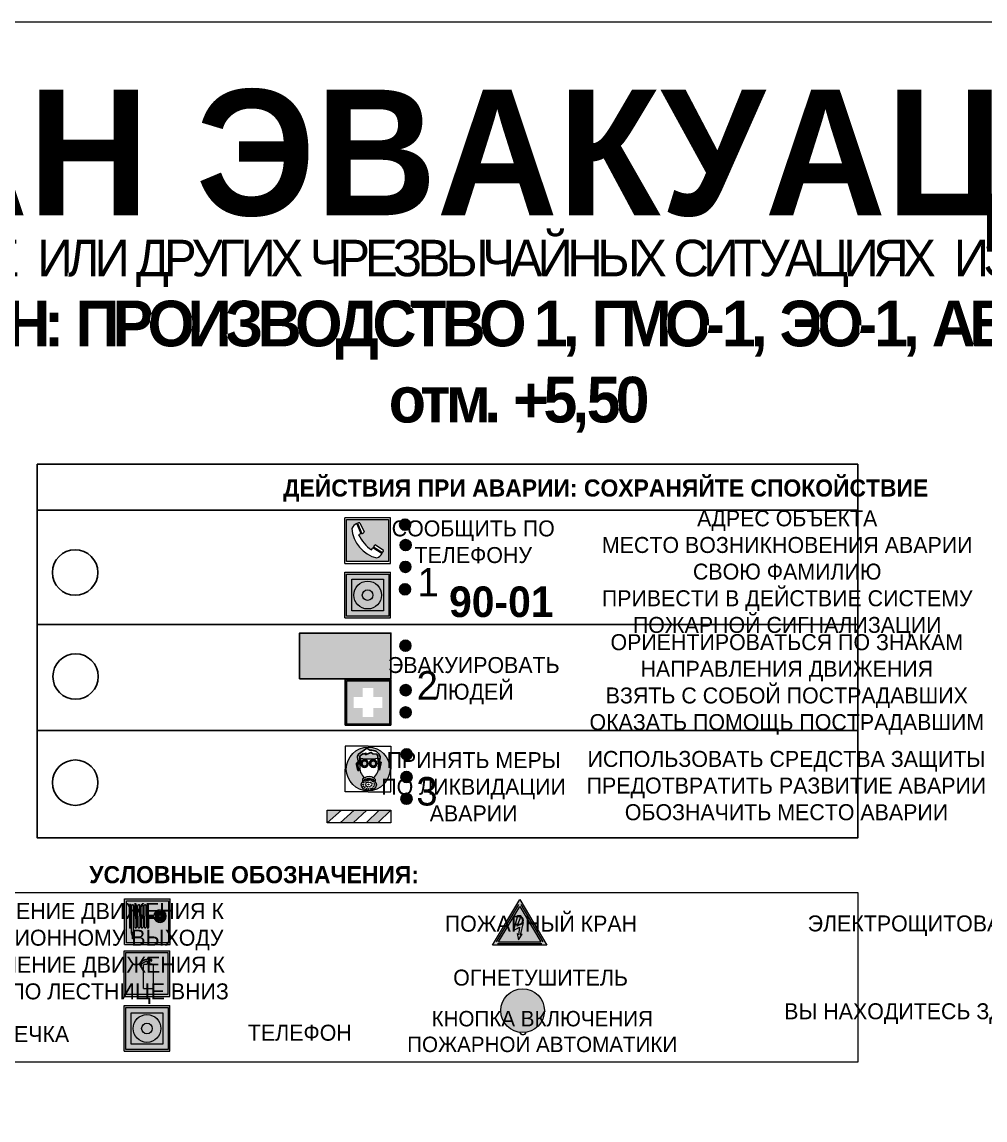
# Model space of a CAD drawing. Header units: millimetres. Extents: x 13810 to 67229, y 12374 to 21950.
# Drawn here: x 38978.1 to 39146.8, y 14356.7 to 14549.1 of the extents above; entities that cross this region are included whole.
import ezdxf

# ---------------------------------------------------------------- set-up
doc = ezdxf.new("R2010")
doc.units = ezdxf.units.MM
doc.styles.add('обычный', font='arial.ttf')

# ---------------------------------------------------------------- blocks, each defined once
blk = doc.blocks.new('A$C38D26F80')
h = blk.add_hatch(color=5)
h.dxf.hatch_style = 1
h.paths.add_polyline_path([(-8.77, -4.48, 1), (-0.19, -4.48, 1)])
h.paths.add_polyline_path([(-6.75, -3.58), (-6.75, -3.31), (-6.62, -3.22), (-6.5, -3.22), (-6.42, -3.3), (-6.39, -3.28), (-6.59, -2.23), (-6.59, -2.01), (-6.38, -1.58), (-4.76, -0.4), (-4.13, -0.79, -0.362848), (-2.1, -2.1, -0.201049), (-2.17, -2.48, 0.085434), (-2.26, -3.13), (-1.9, -3.16), (-2.25, -4.7), (-2.4, -4.59), (-2.43, -4.34), (-2.36, -4.34), (-2.14, -3.34), (-2.47, -3.42), (-2.58, -1.95), (-2.77, -1.58), (-3.58, -1.52), (-3.92, -1.26), (-5.05, -1.73), (-4.87, -1.39), (-5.41, -1.6), (-5.41, -1.46), (-6.13, -1.87), (-6.18, -3.5), (-6.56, -3.47), (-6.37, -4.59), (-6.16, -4.43), (-6.16, -4.66), (-6.36, -4.79), (-6.37, -4.8), (-6.51, -4.76)], flags=16)
h.paths.add_polyline_path([(-6.51, -4.76), (-6.36, -4.79), (-6.37, -4.8)], flags=0)
h.paths.add_polyline_path([(-5.92, -2.34, 0.089508), (-2.67, -2.35), (-2.48, -3.88, -0.268602), (-3.4, -6.18, 0.262449), (-5.2, -6.18, -0.268602), (-6.11, -3.88)], flags=16)
edge = h.paths.add_edge_path(flags=16)
edge.add_ellipse((-5.19, -3.41), major_axis=(0, 0.842), ratio=0.848992, start_angle=0, end_angle=360)
edge = h.paths.add_edge_path(flags=0)
edge.add_ellipse((-5.19, -3.39), major_axis=(0, 0.665), ratio=0.853798, start_angle=0, end_angle=360)
edge = h.paths.add_edge_path(flags=0)
edge.add_ellipse((-5.19, -3.4), major_axis=(0, 0.528), ratio=0.864094, start_angle=0, end_angle=360)
edge = h.paths.add_edge_path(flags=16)
edge.add_ellipse((-3.47, -3.4), major_axis=(0, 0.842), ratio=0.848992, start_angle=0, end_angle=360)
h.paths.add_polyline_path([(-3.13, -6.45), (-3.13, -6.84, 0.383174), (-5.57, -6.85), (-5.57, -6.49, -0.369952)], flags=16)
edge = h.paths.add_edge_path(flags=0)
edge.add_ellipse((-3.47, -3.39), major_axis=(0, 0.665), ratio=0.853798, start_angle=0, end_angle=360)
edge = h.paths.add_edge_path(flags=0)
edge.add_ellipse((-3.47, -3.4), major_axis=(0, 0.528), ratio=0.864094, start_angle=0, end_angle=360)
edge = h.paths.add_edge_path(flags=16)
edge.add_ellipse((-4.34, -7.57), major_axis=(-1.48, 0), ratio=0.744955, start_angle=0, end_angle=360)
h.paths.add_polyline_path([(-5.01, -6.85, -1), (-5.15, -6.85, -1)], flags=0)
h.paths.add_polyline_path([(-5.33, -7.14, -1), (-5.47, -7.14, -1)], flags=0)
h.paths.add_polyline_path([(-4.61, -6.71, -1), (-4.74, -6.71, -1)], flags=16)
h.paths.add_polyline_path([(-5.43, -7.51, -1), (-5.57, -7.51, -1)], flags=0)
h.paths.add_polyline_path([(-4.26, -6.67, -1), (-4.4, -6.67, -1)], flags=16)
h.paths.add_polyline_path([(-4.74, -7.14, -1), (-4.88, -7.14, -1)], flags=0)
h.paths.add_polyline_path([(-4.93, -7.43, -1), (-5.07, -7.43, -1)], flags=0)
h.paths.add_polyline_path([(-4.41, -7.07, -1), (-4.54, -7.07, -1)], flags=0)
h.paths.add_polyline_path([(-5.33, -7.87, -1), (-5.46, -7.87, -1)], flags=0)
h.paths.add_polyline_path([(-3.8, -6.71, -1), (-3.94, -6.71, -1)], flags=16)
h.paths.add_polyline_path([(-4.85, -7.78, -1), (-4.98, -7.78, -1)], flags=0)
h.paths.add_polyline_path([(-3.96, -7.14, -1), (-4.1, -7.14, -1)], flags=0)
h.paths.add_polyline_path([(-4.33, -7.53, -1), (-4.47, -7.53, -1)], flags=0)
h.paths.add_polyline_path([(-5.09, -8.12, -1), (-5.23, -8.12, -1)], flags=0)
h.paths.add_polyline_path([(-3.5, -6.94, -1), (-3.64, -6.94, -1)], flags=0)
h.paths.add_polyline_path([(-4.54, -7.97, -1), (-4.68, -7.97, -1)], flags=0)
h.paths.add_polyline_path([(-3.66, -7.39, -1), (-3.8, -7.39, -1)], flags=0)
h.paths.add_polyline_path([(-4.73, -8.35, -1), (-4.86, -8.35, -1)], flags=0)
h.paths.add_polyline_path([(-4.09, -7.96, -1), (-4.23, -7.96, -1)], flags=0)
h.paths.add_polyline_path([(-3.77, -7.74, -1), (-3.91, -7.74, -1)], flags=0)
h.paths.add_polyline_path([(-3.22, -7.27, -1), (-3.35, -7.27, -1)], flags=0)
h.paths.add_polyline_path([(-4.34, -8.4, -1), (-4.47, -8.4, -1)], flags=0)
h.paths.add_polyline_path([(-3.16, -7.61, -1), (-3.3, -7.61, -1)], flags=0)
h.paths.add_polyline_path([(-3.9, -8.35, -1), (-4.04, -8.35, -1)], flags=0)
h.paths.add_polyline_path([(-3.32, -7.91, -1), (-3.46, -7.91, -1)], flags=0)
h.paths.add_polyline_path([(-3.55, -8.23, -1), (-3.69, -8.23, -1)], flags=0)
at = {"color": 5, "lineweight": 5}
for p, q in [((-4.48, 0), (-8.96, 0)), ((-8.96, 0), (-8.96, -4.48)), ((-4.48, 0), (0, 0)), ((0, 0), (0, -4.48)), ((-6.59, -2.01), (-6.38, -1.58)), ((-6.59, -2.23), (-6.59, -2.01)), ((-6.38, -1.58), (-4.76, -0.4)), ((-6.13, -1.87), (-6.18, -3.5)), ((-5.41, -1.46), (-6.13, -1.87)), ((-4.87, -1.39), (-5.41, -1.6)), ((-5.41, -1.6), (-5.41, -1.46)), ((-3.92, -1.26), (-5.05, -1.73)), ((-5.05, -1.73), (-4.87, -1.39)), ((-4.76, -0.4), (-4.13, -0.79)), ((-3.58, -1.52), (-3.92, -1.26)), ((-2.77, -1.58), (-3.58, -1.52)), ((-2.58, -1.95), (-2.77, -1.58)), ((-2.47, -3.42), (-2.58, -1.95)), ((-6.75, -3.31), (-6.62, -3.22)), ((-6.75, -3.58), (-6.75, -3.31)), ((-6.51, -4.76), (-6.75, -3.58)), ((-6.62, -3.22), (-6.5, -3.22)), ((-6.39, -3.28), (-6.59, -2.23)), ((-6.18, -3.5), (-6.56, -3.47)), ((-6.56, -3.47), (-6.37, -4.59)), ((-6.5, -3.22), (-6.42, -3.3)), ((-6.42, -3.3), (-6.39, -3.28)), ((-5.92, -2.34), (-6.11, -3.88)), ((-2.67, -2.34), (-2.48, -3.88)), ((-2.14, -3.34), (-2.47, -3.42)), ((-2.36, -4.34), (-2.14, -3.34)), ((-1.9, -3.16), (-2.26, -3.13)), ((-2.25, -4.7), (-1.9, -3.16)), ((-8.96, -8.96), (-8.96, -4.48)), ((-6.37, -4.8), (-6.51, -4.76)), ((-6.37, -4.59), (-6.16, -4.43)), ((-6.16, -4.66), (-6.37, -4.8)), ((-6.16, -4.43), (-6.16, -4.66)), ((-3.13, -6.45), (-3.13, -6.84)), ((-2.43, -4.34), (-2.4, -4.59)), ((-2.43, -4.34), (-2.36, -4.34)), ((-2.4, -4.59), (-2.25, -4.7)), ((0, -8.96), (0, -4.48)), ((-5.57, -6.49), (-5.57, -6.85)), ((-4.48, -8.96), (-8.96, -8.96)), ((-4.48, -8.96), (0, -8.96))]:
    blk.add_line(p, q, dxfattribs=at)
at = {"color": 5}
for p, q in [((-6.59, -2.01), (-6.38, -1.58)), ((-6.59, -2.23), (-6.59, -2.01)), ((-6.38, -1.58), (-4.76, -0.4)), ((-6.13, -1.87), (-6.18, -3.5)), ((-5.41, -1.46), (-6.13, -1.87)), ((-4.87, -1.39), (-5.41, -1.6)), ((-5.41, -1.6), (-5.41, -1.46)), ((-3.92, -1.26), (-5.05, -1.73)), ((-5.05, -1.73), (-4.87, -1.39)), ((-4.76, -0.4), (-4.13, -0.79)), ((-3.58, -1.52), (-3.92, -1.26)), ((-2.77, -1.58), (-3.58, -1.52)), ((-2.58, -1.95), (-2.77, -1.58)), ((-2.47, -3.42), (-2.58, -1.95)), ((-6.75, -3.31), (-6.62, -3.22)), ((-6.75, -3.58), (-6.75, -3.31)), ((-6.51, -4.76), (-6.75, -3.58)), ((-6.62, -3.22), (-6.5, -3.22)), ((-6.39, -3.28), (-6.59, -2.23)), ((-6.18, -3.5), (-6.56, -3.47)), ((-6.56, -3.47), (-6.37, -4.59)), ((-6.5, -3.22), (-6.42, -3.3)), ((-6.42, -3.3), (-6.39, -3.28)), ((-2.14, -3.34), (-2.47, -3.42)), ((-2.36, -4.34), (-2.14, -3.34)), ((-2.26, -3.13), (-1.9, -3.16)), ((-1.9, -3.16), (-2.25, -4.7)), ((-6.37, -4.8), (-6.51, -4.76)), ((-6.36, -4.79), (-6.51, -4.76)), ((-6.37, -4.59), (-6.16, -4.43)), ((-6.16, -4.66), (-6.37, -4.8)), ((-6.16, -4.66), (-6.36, -4.79)), ((-6.16, -4.43), (-6.16, -4.66)), ((-2.4, -4.59), (-2.43, -4.34)), ((-2.43, -4.34), (-2.36, -4.34)), ((-2.25, -4.7), (-2.4, -4.59))]:
    blk.add_line(p, q, dxfattribs=at)
at = {"color": 5, "lineweight": 5}
for centre, radius in [((-4.48, -4.48), 4.29), ((-5.5, -7.51), 0.0678), ((-5.4, -7.14), 0.0678), ((-5.4, -7.87), 0.0678), ((-5.16, -8.12), 0.0678), ((-5.08, -6.85), 0.0678), ((-5, -7.43), 0.0678), ((-4.91, -7.78), 0.0678), ((-4.81, -7.14), 0.0678), ((-4.79, -8.35), 0.0678), ((-4.67, -6.71), 0.0678), ((-4.61, -7.97), 0.0678), ((-4.47, -7.07), 0.0678), ((-4.4, -7.53), 0.0678), ((-4.4, -8.4), 0.0678), ((-4.33, -6.67), 0.0678), ((-4.16, -7.96), 0.0678), ((-4.03, -7.14), 0.0678), ((-3.97, -8.35), 0.0678), ((-3.87, -6.71), 0.0678), ((-3.84, -7.74), 0.0678), ((-3.73, -7.39), 0.0678), ((-3.62, -8.23), 0.0678), ((-3.57, -6.94), 0.0678), ((-3.39, -7.91), 0.0678), ((-3.28, -7.27), 0.0678), ((-3.23, -7.61), 0.0678)]:
    blk.add_circle(centre, radius, dxfattribs=at)
at = {"color": 5}
for centre, radius, start, end in [((-3.89, -2.66), 1.88, 17.387, 97.1599), ((-2.6, -2.2), 0.511, 326.3906, 11.8614), ((-0.35, -3.07), 1.91, 162.2553, 181.7878)]:
    blk.add_arc(centre, radius, start, end, dxfattribs=at)
at = {"color": 5, "lineweight": 5}
for centre, radius, start, end in [((-2.6, -2.2), 0.513, 326.4781, 11.7739), ((-3.66, -4.24), 2.47, 171.573, 231.7124), ((-4.28, 6.66), 9.15, 259.6987, 280.1569), ((-4.93, -4.24), 2.47, 308.2876, 8.427), ((-0.47, -3.05), 1.79, 161.5846, 182.4584), ((-4.33, -7.88), 1.87, 50.358, 131.5662), ((-4.34, -8.2), 1.82, 48.4943, 132.3565), ((-4.3, -7.78), 1.83, 60.5889, 119.4111)]:
    blk.add_arc(centre, radius, start, end, dxfattribs=at)
for centre, major_axis, ratio in [((-5.19, -3.41), (0, 0.842), 0.848992), ((-5.19, -3.39), (0, 0.665), 0.853798), ((-5.19, -3.4), (0, 0.528), 0.864094), ((-3.47, -3.4), (0, 0.842), 0.848992), ((-3.47, -3.39), (0, 0.665), 0.853798), ((-3.47, -3.4), (0, 0.528), 0.864094), ((-4.34, -7.57), (-1.48, 0), 0.744955)]:
    blk.add_ellipse(centre, major_axis=major_axis, ratio=ratio, dxfattribs=at)
blk = doc.blocks.new('A$C47DD6509')
at = {"lineweight": 5}
for points in [[(-8.69, 0), (-11.19, 0), (-11.19, -2.22)], [(-4.22, 0), (-6.45, 0), (-8.91, -2.22), (-6.61, -2.22)], [(0, 0), (-2.09, 0), (-4.36, -2.22), (-2.29, -2.22)]]:
    blk.add_hatch(color=242, dxfattribs=at).paths.add_polyline_path(points)
at = {"color": 242, "lineweight": 5}
for p, q in [((-11.19, -2.22), (-8.69, 0)), ((-11.19, -2.22), (-11.19, 0)), ((-11.19, 0), (-8.69, 0)), ((-11.19, 0), (0, 0)), ((-8.91, -2.22), (-6.45, 0)), ((-6.61, -2.22), (-4.22, 0)), ((-4.36, -2.22), (-2.09, 0)), ((-2.29, -2.22), (0, 0)), ((0, 0), (0, -2.22)), ((0, -2.22), (-11.19, -2.22))]:
    blk.add_line(p, q, dxfattribs=at)
blk = doc.blocks.new('A$C32E8229D')
at = {"true_color": 0xffffff}
blk.add_hatch(color=7, dxfattribs=at).paths.add_polyline_path([(0, 0), (0, -8), (16, -8), (16, 0)])
h = blk.add_hatch(color=126)
h.paths.add_polyline_path([(0.2, -0.2), (15.8, -0.2), (15.8, -7.8), (0.2, -7.8)])
h.paths.add_polyline_path([(13.49, -2.05), (12.08, -2.05), (11.37, -2.63, 0.162397), (11.29, -2.84), (11.29, -3.63), (10.35, -3.63), (10.35, -4.05), (11.68, -4.05), (11.68, -3.48), (12.26, -4.28), (11.29, -5.1), (11.29, -6.78), (11.85, -6.78), (11.85, -5.44), (12.8, -4.64), (12.8, -5.94), (14.46, -5.94), (14.46, -5.39), (13.45, -5.39), (13.45, -3.97), (12.46, -2.59), (13.15, -2.59), (13.69, -3.34), (14.18, -3)], flags=16)
h.paths.add_polyline_path([(10.74, -1.82, 1), (11.8, -1.82, 1)], flags=16)
h.paths.add_polyline_path([(9.39, -3.59), (5.99, -3.59), (6.56, -3.03), (5.91, -3.03), (5.1, -3.83), (5.91, -4.64), (6.56, -4.64), (5.99, -4.09), (9.39, -4.09)], flags=16)
h.paths.add_polyline_path([(4.29, -1.08), (1.72, -1.08), (1.72, -6.6), (4.29, -6.6)], flags=16)
at = {"color": 126}
blk.add_lwpolyline([(16, -8), (0, -8), (0, 0), (16, 0)], close=True, dxfattribs=at)
blk = doc.blocks.new('A$C18900ED3')
h = blk.add_hatch(color=126)
h.paths.add_polyline_path([(-0.18, -0.18), (-7.02, -0.18), (-7.02, -7.02), (-0.18, -7.02)])
h.paths.add_polyline_path([(-5.89, -4.46), (-5.89, -2.77), (-4.46, -2.77), (-4.46, -1.31), (-2.77, -1.31), (-2.77, -2.77), (-1.33, -2.77), (-1.33, -4.46), (-2.77, -4.46), (-2.77, -5.89), (-4.46, -5.89), (-4.46, -4.46)], flags=16)
at = {"color": 126}
for p, q in [((-7.2, 0), (-7.2, -7.2)), ((0, 0), (-7.2, 0)), ((0, -7.2), (0, 0)), ((-7.02, -7.02), (-7.02, -0.18)), ((-7.02, -0.18), (-0.18, -0.18)), ((-0.18, -0.18), (-0.18, -7.02)), ((-7.2, -7.2), (0, -7.2)), ((-0.18, -7.02), (-7.02, -7.02))]:
    blk.add_line(p, q, dxfattribs=at)
blk = doc.blocks.new('A$C456E1F9C')
at = {"lineweight": 5}
h = blk.add_hatch(color=242, dxfattribs=at)
h.paths.add_polyline_path([(0.51, -1.47), (0.51, -13.26), (12.29, -13.26), (12.29, -1.47)])
h.paths.add_polyline_path([(5.42, -4.95, -0.254479), (4.78, -5.4), (3.52, -2.53, -0.209735), (4.23, -2.4)], flags=16)
h.paths.add_polyline_path([(8.53, -8.6), (10.87, -10.17), (10.54, -10.76), (8.03, -9.13, -0.192251)], flags=16)
h.paths.add_polyline_path([(4.61, -5.49, 0.005518), (3.87, -5.72, 0.128647), (7.49, -10.01, 0.00809), (7.83, -9.33), (10.47, -10.97, -0.16736), (8.99, -12.25, -0.327862), (1.95, -3.95, -0.166952), (3.36, -2.62)], flags=16)
at = {"color": 242, "lineweight": 5}
for p, q in [((0, -13.77), (0, -0.97)), ((12.8, -0.97), (0, -0.97)), ((4.61, -5.49), (3.36, -2.62)), ((3.52, -2.53), (4.78, -5.4)), ((4.23, -2.4), (5.42, -4.95)), ((12.8, -13.77), (12.8, -0.97)), ((8.03, -9.13), (10.54, -10.76)), ((10.81, -10.12), (8.53, -8.6)), ((7.83, -9.33), (10.47, -10.97)), ((10.54, -10.76), (10.8, -10.3)), ((10.8, -10.3), (10.81, -10.12)), ((0, -13.77), (12.8, -13.77))]:
    blk.add_line(p, q, dxfattribs=at)
blk.add_lwpolyline([(0.51, -1.47), (12.29, -1.47), (12.29, -13.26), (0.51, -13.26)], close=True, dxfattribs=at)
for centre, radius, start, end in [((4.59, -5.34), 2.99, 114.2845, 152.1974), ((4.02, -3.27), 0.891, 76.3284, 123.7092), ((11.12, -3.31), 9.19, 183.9915, 256.6009), ((14.98, -39.1), 35.17, 107.1487, 108.4135), ((13.86, -0.94), 11.08, 205.5536, 234.8762), ((4.68, -4.59), 0.824, 276.9621, 334.0723), ((8.94, -9.5), 0.989, 114.4092, 157.9388), ((-13.31, 0.8), 23.44, 332.5487, 334.4027), ((7.87, -9.46), 3, 291.9291, 329.9329)]:
    blk.add_arc(centre, radius, start, end, dxfattribs=at)
blk = doc.blocks.new('A$C54414219')
at = {"true_color": 0xffffff}
h = blk.add_hatch(color=7, dxfattribs=at)
h.paths.add_polyline_path([(2.39, -9.45), (2.39, -18.3), (11.23, -18.3), (11.23, -9.45)], flags=0)
h.paths.add_polyline_path([(10.71, -13.87, -1), (2.92, -13.87, -1)], flags=0)
h.paths.add_polyline_path([(8.3, -13.87, -1), (5.33, -13.87, -1)], flags=0)
h.paths.add_polyline_path([(0.41, -7.47), (0.41, -20.27), (13.21, -20.27), (13.21, -7.47)])
h.paths.add_polyline_path([(0.92, -19.77), (12.71, -19.77), (12.71, -7.98), (0.92, -7.98)], flags=16)
h.paths.add_polyline_path([(11.23, -9.45), (11.23, -18.3), (2.39, -18.3), (2.39, -9.45)], flags=0)
at = {"lineweight": 5}
h = blk.add_hatch(color=242, dxfattribs=at)
h.paths.add_polyline_path([(12.71, -7.98), (0.92, -7.98), (0.92, -19.77), (12.71, -19.77)])
h.paths.add_polyline_path([(11.23, -18.3), (2.39, -18.3), (2.39, -9.45), (11.23, -9.45)], flags=16)
h.paths.add_polyline_path([(10.71, -13.87, -1), (2.92, -13.87, -1)], flags=0)
h.paths.add_polyline_path([(8.3, -13.87, -1), (5.33, -13.87, -1)], flags=0)
at = {"true_color": 0xffffff}
h = blk.add_hatch(color=7, dxfattribs=at)
h.paths.add_polyline_path([(2.39, -9.45), (2.39, -18.3), (11.23, -18.3), (11.23, -9.45)])
h.paths.add_polyline_path([(10.71, -13.87, -1), (2.92, -13.87, -1)], flags=16)
h.paths.add_polyline_path([(8.3, -13.87, -1), (5.33, -13.87, -1)], flags=0)
at = {"lineweight": 5}
h = blk.add_hatch(color=242, dxfattribs=at)
h.paths.add_polyline_path([(2.92, -13.87, 1), (10.71, -13.87, 1)])
h.paths.add_polyline_path([(8.3, -13.87, -1), (5.33, -13.87, -1)], flags=16)
at = {"color": 242, "lineweight": 5}
for p, q in [((0.41, -20.27), (0.41, -7.47)), ((0.41, -7.47), (13.21, -7.47)), ((0.41, -7.47), (13.21, -7.47)), ((13.21, -20.27), (13.21, -7.47)), ((0.41, -20.27), (13.21, -20.27))]:
    blk.add_line(p, q, dxfattribs=at)
for points in [[(0.92, -7.98), (12.71, -7.98), (12.71, -19.77), (0.92, -19.77)], [(2.39, -9.45), (11.23, -9.45), (11.23, -18.3), (2.39, -18.3)]]:
    blk.add_lwpolyline(points, close=True, dxfattribs=at)
for radius in [3.89, 1.49]:
    blk.add_circle((6.81, -13.87), radius, dxfattribs=at)
blk = doc.blocks.new('A$C37112FD5')
at = {"true_color": 0xf5f5ff}
h = blk.add_hatch(color=7, dxfattribs=at)
h.dxf.hatch_style = 1
h.paths.add_polyline_path([(12.8, -7.4), (0, -7.4), (0, -20.2), (12.8, -20.2)])
h.paths.add_polyline_path([(12.29, -7.91), (12.29, -19.69), (0.51, -19.69), (0.51, -7.91)], flags=16)
h.paths.add_polyline_path([(4.98, -9.04, -0.42597), (5.17, -9.22), (5.17, -12.25), (5.17, -15.29, -0.432244), (4.98, -15.47), (4.83, -15.47, -0.42597), (4.64, -15.29), (4.64, -12.25), (4.64, -9.22, -0.432244), (4.83, -9.04)], flags=0)
h.paths.add_polyline_path([(4.28, -9.22), (4.28, -12.25), (4.28, -15.29, -0.432244), (4.09, -15.47), (3.94, -15.47, -0.42597), (3.75, -15.29), (3.75, -12.25), (3.75, -9.22, -0.432244), (3.94, -9.04), (4.09, -9.04, -0.42597)], flags=0)
h.paths.add_polyline_path([(5.72, -9.04), (5.87, -9.04, -0.42597), (6.06, -9.22), (6.06, -12.25), (6.06, -15.29, -0.432244), (5.87, -15.47), (5.72, -15.47, -0.42597), (5.53, -15.29), (5.53, -12.25), (5.53, -9.22, -0.432244)], flags=0)
h.paths.add_polyline_path([(6.42, -8.9), (6.5, -8.9, -0.42597), (6.69, -9.08), (6.69, -12.03), (8.21, -12.03, -15.824349), (8.21, -12.47), (6.69, -12.47), (6.69, -15.42, -0.432244), (6.5, -15.6), (6.42, -15.6)], flags=0)
h.paths.add_polyline_path([(3.39, -9.22), (3.39, -12.25), (3.39, -15.29, -0.432244), (3.2, -15.47), (3.05, -15.47, -0.42597), (2.85, -15.29), (2.85, -12.25), (2.85, -9.22, -0.432244), (3.05, -9.04), (3.2, -9.04, -0.42597)], flags=0)
h.paths.add_polyline_path([(2.5, -9.22), (2.5, -16.71), (1.96, -16.71), (1.96, -9.22, -0.432244), (2.15, -9.04), (2.31, -9.04, -0.42597)], flags=0)
h.paths.add_polyline_path([(1.61, -8.9), (1.61, -15.6), (1.57, -15.6, -0.42597), (1.37, -15.42), (1.37, -12.03), (1.37, -9.09, -0.432244), (1.57, -8.9)], flags=0)
h.paths.add_polyline_path([(9.76, -10.81), (9.76, -12.03), (8.49, -12.03, -0.336371)], flags=0)
h.paths.add_polyline_path([(8.49, -12.47), (9.76, -12.47), (9.76, -13.7, -0.336371)], flags=0)
h.paths.add_polyline_path([(10.11, -10.81, -0.336371), (11.38, -12.03), (10.11, -12.03)], flags=0)
h.paths.add_polyline_path([(10.11, -12.47), (11.38, -12.47, -0.336371), (10.11, -13.7)], flags=0)
h.paths.add_polyline_path([(2.5, -16.84), (2.5, -17.05), (1.97, -17.05), (1.97, -16.84)], flags=0)
h.paths.add_polyline_path([(2.5, -17.24, -0.033778), (2.24, -18.6, -0.033778), (1.97, -17.24)], flags=0)
h = blk.add_hatch(color=242)
h.dxf.hatch_style = 1
h.paths.add_polyline_path([(12.29, -7.91), (0.51, -7.91), (0.51, -19.69), (12.29, -19.69)])
h.paths.add_polyline_path([(6.42, -15.6), (6.42, -8.9), (6.5, -8.9, -0.42597), (6.69, -9.08), (6.69, -12.03), (8.21, -12.03, -15.824349), (8.21, -12.47), (6.69, -12.47), (6.69, -15.42, -0.432244), (6.5, -15.6)], flags=16)
h.paths.add_polyline_path([(5.87, -15.47), (5.72, -15.47, -0.42597), (5.53, -15.29), (5.53, -12.25), (5.53, -9.22, -0.432244), (5.72, -9.04), (5.87, -9.04, -0.42597), (6.06, -9.22), (6.06, -12.25), (6.06, -15.29, -0.432244)], flags=16)
h.paths.add_polyline_path([(4.98, -15.47), (4.83, -15.47, -0.42597), (4.64, -15.29), (4.64, -12.25), (4.64, -9.22, -0.432244), (4.83, -9.04), (4.98, -9.04, -0.42597), (5.17, -9.22), (5.17, -12.25), (5.17, -15.29, -0.432244)], flags=16)
h.paths.add_polyline_path([(4.09, -15.47), (3.94, -15.47, -0.42597), (3.75, -15.29), (3.75, -12.25), (3.75, -9.22, -0.432244), (3.94, -9.04), (4.09, -9.04, -0.42597), (4.28, -9.22), (4.28, -12.25), (4.28, -15.29, -0.432244)], flags=16)
h.paths.add_polyline_path([(3.2, -15.47), (3.05, -15.47, -0.42597), (2.85, -15.29), (2.85, -12.25), (2.85, -9.22, -0.432244), (3.05, -9.04), (3.2, -9.04, -0.42597), (3.39, -9.22), (3.39, -12.25), (3.39, -15.29, -0.432244)], flags=16)
h.paths.add_polyline_path([(2.5, -17.05), (1.97, -17.05), (1.97, -16.84), (2.5, -16.84)], flags=16)
h.paths.add_polyline_path([(2.5, -17.24, -0.033778), (2.24, -18.6, -0.033778), (1.97, -17.24)], flags=16)
h.paths.add_polyline_path([(2.5, -16.71), (1.96, -16.71), (1.96, -9.22, -0.432244), (2.15, -9.04), (2.31, -9.04, -0.42597), (2.5, -9.22)], flags=16)
h.paths.add_polyline_path([(1.61, -15.6), (1.57, -15.6, -0.42597), (1.37, -15.42), (1.37, -12.03), (1.37, -9.09, -0.432244), (1.57, -8.9), (1.61, -8.9)], flags=16)
h.paths.add_polyline_path([(8.49, -12.47), (9.76, -12.47), (9.76, -13.7, -0.336371)], flags=0)
h.paths.add_polyline_path([(10.11, -13.7), (10.11, -12.47), (11.38, -12.47, -0.336371)], flags=0)
h.paths.add_polyline_path([(8.49, -12.03, -0.336371), (9.76, -10.81), (9.76, -12.03)], flags=0)
h.paths.add_polyline_path([(10.11, -12.03), (10.11, -10.81, -0.336371), (11.38, -12.03)], flags=0)
h = blk.add_hatch(color=7, dxfattribs=at)
h.dxf.hatch_style = 1
h.paths.add_polyline_path([(1.61, -8.9), (1.57, -8.9, 0.432244), (1.37, -9.09), (1.37, -12.03), (1.37, -15.42, 0.42597), (1.57, -15.6), (1.61, -15.6)])
h.paths.add_polyline_path([(2.5, -9.22, 0.42597), (2.31, -9.04), (2.15, -9.04, 0.432244), (1.96, -9.22), (1.96, -16.71), (2.5, -16.71)])
h.paths.add_polyline_path([(2.5, -16.84), (1.97, -16.84), (1.97, -17.05), (2.5, -17.05)])
h.paths.add_polyline_path([(2.5, -17.24), (1.97, -17.24, 0.033778), (2.24, -18.6, 0.033778)])
h.paths.add_polyline_path([(3.39, -12.25), (3.39, -9.22, 0.42597), (3.2, -9.04), (3.05, -9.04, 0.432244), (2.85, -9.22), (2.85, -12.25), (2.85, -15.29, 0.42597), (3.05, -15.47), (3.2, -15.47, 0.432244), (3.39, -15.29)])
h.paths.add_polyline_path([(4.28, -12.25), (4.28, -9.22, 0.42597), (4.09, -9.04), (3.94, -9.04, 0.432244), (3.75, -9.22), (3.75, -12.25), (3.75, -15.29, 0.42597), (3.94, -15.47), (4.09, -15.47, 0.432244), (4.28, -15.29)])
h.paths.add_polyline_path([(5.17, -12.25), (5.17, -9.22, 0.42597), (4.98, -9.04), (4.83, -9.04, 0.432244), (4.64, -9.22), (4.64, -12.25), (4.64, -15.29, 0.42597), (4.83, -15.47), (4.98, -15.47, 0.432244), (5.17, -15.29)])
h.paths.add_polyline_path([(6.06, -12.25), (6.06, -9.22, 0.42597), (5.87, -9.04), (5.72, -9.04, 0.432244), (5.53, -9.22), (5.53, -12.25), (5.53, -15.29, 0.42597), (5.72, -15.47), (5.87, -15.47, 0.432244), (6.06, -15.29)])
h.paths.add_polyline_path([(6.69, -12.47), (8.21, -12.47, 15.824349), (8.21, -12.03), (6.69, -12.03), (6.69, -9.08, 0.42597), (6.5, -8.9), (6.42, -8.9), (6.42, -15.6), (6.5, -15.6, 0.432244), (6.69, -15.42)])
h.paths.add_polyline_path([(8.49, -12.47), (9.76, -12.47), (9.76, -13.7, -0.336371)], flags=16)
h.paths.add_polyline_path([(8.49, -12.03, -0.336371), (9.76, -10.81), (9.76, -12.03)], flags=16)
h.paths.add_polyline_path([(10.11, -12.47), (11.38, -12.47, -0.336371), (10.11, -13.7)], flags=16)
h.paths.add_polyline_path([(10.11, -12.03), (10.11, -10.81, -0.336371), (11.38, -12.03)], flags=16)
h = blk.add_hatch(color=242)
h.dxf.hatch_style = 1
h.paths.add_polyline_path([(9.76, -10.81, 0.336371), (8.49, -12.03), (9.76, -12.03)])
h.paths.add_polyline_path([(10.11, -10.81), (10.11, -12.03), (11.38, -12.03, 0.336371)])
h.paths.add_polyline_path([(11.38, -12.47), (10.11, -12.47), (10.11, -13.7, 0.336371)])
h.paths.add_polyline_path([(9.76, -12.47), (8.49, -12.47, 0.336371), (9.76, -13.7)])
at = {"color": 242, "lineweight": 5}
for p, q in [((0, -20.2), (0, -7.4)), ((0, -7.4), (12.8, -7.4)), ((1.37, -12.03), (1.37, -9.08)), ((1.57, -8.9), (1.61, -8.9)), ((1.61, -8.9), (1.61, -15.6)), ((1.96, -16.71), (1.96, -9.22)), ((2.15, -9.04), (2.31, -9.04)), ((2.5, -16.71), (2.5, -9.22)), ((2.85, -12.25), (2.85, -9.22)), ((3.05, -9.04), (3.2, -9.04)), ((3.39, -12.25), (3.39, -9.22)), ((3.75, -12.25), (3.75, -9.22)), ((3.94, -9.04), (4.09, -9.04)), ((4.28, -12.25), (4.28, -9.22)), ((4.64, -12.25), (4.64, -9.22)), ((4.83, -9.04), (4.98, -9.04)), ((5.17, -12.25), (5.17, -9.22)), ((5.53, -12.25), (5.53, -9.22)), ((5.72, -9.04), (5.87, -9.04)), ((6.06, -12.25), (6.06, -9.22)), ((6.42, -8.9), (6.42, -15.6)), ((6.5, -8.9), (6.42, -8.9)), ((6.69, -12.03), (6.69, -9.08)), ((12.8, -20.2), (12.8, -7.4)), ((1.37, -12.03), (1.37, -15.42)), ((2.85, -12.25), (2.85, -15.29)), ((3.39, -12.25), (3.39, -15.29)), ((3.75, -12.25), (3.75, -15.29)), ((4.28, -12.25), (4.28, -15.29)), ((4.64, -12.25), (4.64, -15.29)), ((5.17, -12.25), (5.17, -15.29)), ((5.53, -12.25), (5.53, -15.29)), ((6.06, -12.25), (6.06, -15.29)), ((8.21, -12.03), (6.69, -12.03)), ((9.76, -12.03), (8.49, -12.03)), ((9.76, -10.81), (9.76, -12.03)), ((10.11, -10.81), (10.11, -12.03)), ((11.38, -12.03), (10.11, -12.03)), ((8.21, -12.47), (6.69, -12.47)), ((6.69, -12.47), (6.69, -15.42)), ((9.76, -12.47), (8.49, -12.47)), ((9.76, -12.47), (9.76, -13.7)), ((11.38, -12.47), (10.11, -12.47)), ((10.11, -12.47), (10.11, -13.7)), ((1.57, -15.6), (1.61, -15.6)), ((1.96, -16.71), (2.5, -16.71)), ((1.97, -16.84), (2.5, -16.84)), ((1.97, -17.05), (1.97, -16.84)), ((2.5, -17.05), (1.97, -17.05)), ((1.97, -17.24), (2.5, -17.24)), ((2.5, -16.84), (2.5, -17.05)), ((3.05, -15.47), (3.2, -15.47)), ((3.94, -15.47), (4.09, -15.47)), ((4.83, -15.47), (4.98, -15.47)), ((5.72, -15.47), (5.87, -15.47)), ((6.42, -15.6), (6.5, -15.6)), ((0, -20.2), (12.8, -20.2))]:
    blk.add_line(p, q, dxfattribs=at)
blk.add_lwpolyline([(0.51, -7.91), (12.29, -7.91), (12.29, -19.69), (0.51, -19.69)], close=True, dxfattribs=at)
for centre, radius, start, end in [((1.56, -9.09), 0.182, 87.1027, 180.6071), ((2.15, -9.22), 0.182, 87.1027, 180.6071), ((2.32, -9.22), 0.182, 359.3929, 92.8973), ((3.04, -9.22), 0.182, 87.1027, 180.6071), ((3.21, -9.22), 0.182, 359.3929, 92.8973), ((3.93, -9.22), 0.182, 87.1027, 180.6071), ((4.1, -9.22), 0.182, 359.3929, 92.8973), ((4.82, -9.22), 0.182, 87.1027, 180.6071), ((4.99, -9.22), 0.182, 359.3929, 92.8973), ((5.71, -9.22), 0.182, 87.1027, 180.6071), ((5.88, -9.22), 0.182, 359.3929, 92.8973), ((6.51, -9.09), 0.182, 359.3929, 92.8973), ((9.93, -12.25), 1.74, 187.2319, 172.7681), ((9.93, -12.25), 1.46, 96.9927, 171.3585), ((9.93, -12.25), 1.46, 8.6415, 83.0073), ((3.04, -15.29), 0.182, 179.3929, 272.8973), ((3.21, -15.29), 0.182, 267.1027, 0.6071), ((3.93, -15.29), 0.182, 179.3929, 272.8973), ((4.1, -15.29), 0.182, 267.1027, 0.6071), ((4.82, -15.29), 0.182, 179.3929, 272.8973), ((4.99, -15.29), 0.182, 267.1027, 0.6071), ((5.71, -15.29), 0.182, 179.3929, 272.8973), ((5.88, -15.29), 0.182, 267.1027, 0.6071), ((9.93, -12.25), 1.46, 188.6415, 263.0073), ((9.93, -12.25), 1.46, 276.9927, 351.3585), ((1.56, -15.42), 0.182, 179.3929, 272.8973), ((12.17, -15.98), 10.27, 187.041, 194.7793), ((-7.7, -15.98), 10.27, 345.2207, 352.959), ((6.51, -15.42), 0.182, 267.1027, 0.6071)]:
    blk.add_arc(centre, radius, start, end, dxfattribs=at)
blk = doc.blocks.new('A$C3AD82952')
at = {"true_color": 0xf5f5ff}
h = blk.add_hatch(color=7, dxfattribs=at)
h.dxf.hatch_style = 1
h.paths.add_polyline_path([(8.21, 8.73, 0.414214), (7.89, 9.05), (7.22, 9.05), (7.22, 9.92), (7.59, 9.92, 1), (7.57, 10.36), (7.22, 10.36), (7.22, 10.6), (6.43, 10.6), (6.43, 10.36), (6.01, 10.36), (4.74, 9.59), (4.74, 8.69), (4.98, 8.73), (4.98, 9.26), (6.12, 9.91), (6.43, 9.91), (6.43, 9.05), (5.76, 9.05, 0.414214), (5.44, 8.73), (5.44, 2.2), (8.21, 2.2)], flags=0)
h.paths.add_polyline_path([(12.8, 12.8), (0, 12.8), (0, 0), (12.8, 0)])
h.paths.add_polyline_path([(0.51, 12.29), (12.29, 12.29), (12.29, 0.51), (0.51, 0.51)], flags=16)
h.paths.add_polyline_path([(4.74, 9.59), (6.01, 10.36), (6.43, 10.36), (6.43, 10.6), (7.22, 10.6), (7.22, 10.36), (7.59, 10.36, -0.94586), (7.59, 9.92), (7.22, 9.92), (7.22, 9.05), (7.89, 9.05, -0.414214), (8.21, 8.73), (8.21, 2.2), (5.44, 2.2), (5.44, 8.73, -0.414214), (5.76, 9.05), (6.43, 9.05), (6.43, 9.91), (6.12, 9.91), (4.98, 9.26), (4.98, 8.73), (4.74, 8.69)], flags=0)
h = blk.add_hatch(color=242)
h.dxf.hatch_style = 1
h.paths.add_polyline_path([(12.29, 12.29), (0.51, 12.29), (0.51, 0.51), (12.29, 0.51)])
h.paths.add_polyline_path([(4.74, 8.69), (4.74, 9.59), (6.01, 10.36), (6.43, 10.36), (6.43, 10.6), (7.22, 10.6), (7.22, 10.36), (7.59, 10.36, -0.94586), (7.59, 9.92), (7.22, 9.92), (7.22, 9.05), (7.89, 9.05, -0.414214), (8.21, 8.73), (8.21, 2.2), (5.44, 2.2), (5.44, 8.73, -0.414214), (5.76, 9.05), (6.43, 9.05), (6.43, 9.91), (6.12, 9.91), (4.98, 9.26), (4.98, 8.73)], flags=16)
h = blk.add_hatch(color=7, dxfattribs=at)
h.dxf.hatch_style = 1
h.paths.add_polyline_path([(8.21, 8.73, 0.414214), (7.89, 9.05), (7.22, 9.05), (7.22, 9.92), (7.59, 9.92, 1), (7.57, 10.36), (7.22, 10.36), (7.22, 10.6), (6.43, 10.6), (6.43, 10.36), (6.01, 10.36), (4.74, 9.59), (4.74, 8.69), (4.98, 8.73), (4.98, 9.26), (6.12, 9.91), (6.43, 9.91), (6.43, 9.05), (5.76, 9.05, 0.414214), (5.44, 8.73), (5.44, 2.2), (8.21, 2.2)])
at = {"color": 242, "lineweight": 5}
for p, q in [((0, 0), (0, 12.8)), ((0, 12.8), (12.8, 12.8)), ((12.8, 0), (12.8, 12.8)), ((6.01, 10.36), (4.74, 9.59)), ((4.74, 9.59), (4.74, 8.69)), ((4.98, 9.26), (6.12, 9.91)), ((4.98, 8.73), (4.98, 9.26)), ((6.01, 10.36), (6.43, 10.36)), ((6.12, 9.91), (6.43, 9.91)), ((7.22, 10.6), (6.43, 10.6)), ((6.43, 10.6), (6.43, 10.36)), ((6.43, 9.91), (6.43, 9.05)), ((7.22, 10.36), (7.22, 10.6)), ((7.59, 10.36), (7.22, 10.36)), ((7.22, 9.05), (7.22, 9.92)), ((7.59, 9.92), (7.22, 9.92)), ((4.74, 8.69), (4.98, 8.73)), ((5.44, 2.2), (5.44, 8.73)), ((5.76, 9.05), (6.43, 9.05)), ((7.89, 9.05), (7.22, 9.05)), ((8.21, 2.2), (8.21, 8.73)), ((0, 0), (12.8, 0)), ((5.44, 2.2), (8.21, 2.2))]:
    blk.add_line(p, q, dxfattribs=at)
blk.add_lwpolyline([(0.51, 12.29), (12.29, 12.29), (12.29, 0.51), (0.51, 0.51)], close=True, dxfattribs=at)
for centre, radius, start, end in [((7.58, 10.14), 0.223, 273.1875, 86.8125), ((5.76, 8.73), 0.32, 90, 180), ((7.89, 8.73), 0.32, 0, 90)]:
    blk.add_arc(centre, radius, start, end, dxfattribs=at)
blk = doc.blocks.new('A$C3E6D3DDE')
at = {"lineweight": 5}
h = blk.add_hatch(color=40, dxfattribs=at)
h.paths.add_polyline_path([(24.1, 1.45), (16.46, -11.35), (31.74, -11.35)])
h.paths.add_polyline_path([(24.09, -0.46), (30.03, -10.41), (18.14, -10.41)], flags=16)
h.paths.add_polyline_path([(24.54, -3.08), (23.41, -6.02), (25.13, -5.01), (24.33, -8.5), (24.82, -8.27), (23.79, -9.86), (23.4, -8.04), (23.8, -8.43), (24.04, -6.29), (22.39, -7.25), (23.44, -3.08)], flags=0)
h = blk.add_hatch(color=256, dxfattribs=at)
h.paths.add_polyline_path([(24.37, 0.03, 0.567511), (23.82, 0.03), (17.59, -10.4, 0.582454), (17.86, -10.88), (30.32, -10.88, 0.582149), (30.6, -10.4)])
h.paths.add_polyline_path([(24.09, -0.46), (18.14, -10.41), (30.03, -10.41)], flags=16)
h.paths.add_polyline_path([(24.54, -3.08), (23.41, -6.02), (25.13, -5.01), (24.33, -8.5), (24.82, -8.27), (23.79, -9.86), (23.4, -8.04), (23.8, -8.43), (24.04, -6.29), (22.39, -7.25), (23.44, -3.08)], flags=0)
h = blk.add_hatch(color=40, dxfattribs=at)
h.paths.add_polyline_path([(24.09, -0.46), (18.14, -10.41), (30.03, -10.41)])
h.paths.add_polyline_path([(24.82, -8.27), (23.79, -9.86), (23.4, -8.04), (23.8, -8.43), (24.04, -6.29), (22.39, -7.25), (23.44, -3.08), (24.54, -3.08), (23.41, -6.02), (25.13, -5.01), (24.33, -8.5)], flags=16)
at = {"color": 40, "lineweight": 5}
for p, q in [((16.46, -11.35), (24.1, 1.45)), ((24.1, 1.45), (31.74, -11.35))]:
    blk.add_line(p, q, dxfattribs=at)
at = {"lineweight": 5}
for p, q in [((17.59, -10.4), (23.82, 0.03)), ((24.37, 0.03), (30.6, -10.4)), ((18.14, -10.41), (24.09, -0.46)), ((23.44, -3.08), (22.39, -7.25)), ((23.41, -6.02), (24.54, -3.08)), ((24.54, -3.08), (23.44, -3.08)), ((24.09, -0.46), (30.03, -10.41)), ((25.13, -5.01), (23.41, -6.02)), ((24.33, -8.5), (25.13, -5.01)), ((22.39, -7.25), (24.04, -6.29)), ((23.8, -8.43), (23.4, -8.04)), ((23.4, -8.04), (23.79, -9.86)), ((23.79, -9.86), (24.82, -8.27)), ((24.04, -6.29), (23.8, -8.43)), ((24.82, -8.27), (24.33, -8.5)), ((17.86, -10.88), (30.32, -10.88)), ((18.14, -10.41), (30.03, -10.41))]:
    blk.add_line(p, q, dxfattribs=at)
at = {"color": 50, "lineweight": 5}
blk.add_line((31.74, -11.35), (16.46, -11.35), dxfattribs=at)
blk = doc.blocks.new('A$C7B8C2D5B')
at = {"lineweight": 0}
h = blk.add_hatch(color=5, dxfattribs=at)
h.dxf.hatch_style = 1
h.paths.add_polyline_path([(1.397, -3.024, 1), (-2.112, -3.024, 1)])
at = {"color": 5, "lineweight": 0}
blk.add_circle((-0.358, -3.024), 1.755, dxfattribs=at)

msp = doc.modelspace()

# ---------------------------------------------------------------- hatches: boundary and pattern name
at = {"lineweight": 0}
h = msp.add_hatch(color=256, dxfattribs=at)
h.dxf.hatch_style = 1
h.paths.add_polyline_path([(39044.21, 14461, 1), (39046.14, 14461, 1)])
h = msp.add_hatch(color=256, dxfattribs=at)
h.dxf.hatch_style = 1
h.paths.add_polyline_path([(39044.32, 14457.42, 1), (39046.25, 14457.42, 1)])
h = msp.add_hatch(color=256, dxfattribs=at)
h.dxf.hatch_style = 1
h.paths.add_polyline_path([(39044.28, 14453.61, 1), (39046.21, 14453.61, 1)])
h = msp.add_hatch(color=256, dxfattribs=at)
h.dxf.hatch_style = 1
h.paths.add_polyline_path([(39044.19, 14449.68, 1), (39046.13, 14449.68, 1)])
h = msp.add_hatch(color=256, dxfattribs=at)
h.dxf.hatch_style = 1
h.paths.add_polyline_path([(39044.28, 14439.79, 1), (39046.21, 14439.79, 1)])
h = msp.add_hatch(color=256, dxfattribs=at)
h.dxf.hatch_style = 1
h.paths.add_polyline_path([(39044.32, 14432.01, 1), (39046.25, 14432.01, 1)])
h = msp.add_hatch(color=256, dxfattribs=at)
h.dxf.hatch_style = 1
h.paths.add_polyline_path([(39044.31, 14428.11, 1), (39046.24, 14428.11, 1)])
h = msp.add_hatch(color=256, dxfattribs=at)
h.dxf.hatch_style = 1
h.paths.add_polyline_path([(39044.47, 14420.76, 1), (39046.4, 14420.76, 1)])
h = msp.add_hatch(color=256, dxfattribs=at)
h.dxf.hatch_style = 1
h.paths.add_polyline_path([(39044.47, 14416.81, 1), (39046.4, 14416.81, 1)])
h = msp.add_hatch(color=256, dxfattribs=at)
h.dxf.hatch_style = 1
h.paths.add_polyline_path([(39044.47, 14412.98, 1), (39046.4, 14412.98, 1)])

# ---------------------------------------------------------------- linework, layer by layer
at = {"color": 126, "lineweight": 0, "true_color": 0x008754}
msp.add_lwpolyline([(38762.27, 14549.05), (39362.27, 14549.05), (39362.27, 14154.05), (38762.27, 14154.05)], close=True, dxfattribs=at)
msp.add_lwpolyline([(38762.27, 14549.05), (39362.27, 14549.05), (39362.27, 14154.05), (38762.27, 14154.05)], close=True, dxfattribs=at)
msp.add_lwpolyline([(38762.27, 14549.05), (39362.27, 14549.05), (39362.27, 14154.05), (38762.27, 14154.05)], close=True, dxfattribs=at)
msp.add_lwpolyline([(38762.27, 14549.05), (39362.27, 14549.05), (39362.27, 14154.05), (38762.27, 14154.05)], close=True, dxfattribs=at)
for points in [[(38980.73, 14463.54), (39124.5, 14463.54), (39124.5, 14471.59), (38980.73, 14471.59)], [(38980.73, 14463.54), (39124.5, 14463.54), (39124.5, 14406.14), (38980.73, 14406.14)]]:
    msp.add_lwpolyline(points, close=True)
for points in [[(39039.15, 14443.54), (38980.73, 14443.54), (39124.5, 14443.54)], [(39039.15, 14424.97), (38980.73, 14424.97), (39124.5, 14424.97)]]:
    msp.add_lwpolyline(points)
at = {"lineweight": 0}
msp.add_lwpolyline([(38804.03, 14396.58), (39124.5, 14396.58), (39124.5, 14366.85), (38804.03, 14366.85)], close=True, dxfattribs=at)
for centre, radius in [((39045.18, 14461), 0.966), ((38987.36, 14452.62), 3.98), ((39045.28, 14457.42), 0.966), ((39045.24, 14453.61), 0.966), ((39045.16, 14449.68), 0.966), ((39045.25, 14439.79), 0.966), ((38987.45, 14434.39), 3.98), ((39045.29, 14432.01), 0.966), ((39045.28, 14428.11), 0.966), ((39045.44, 14420.76), 0.966), ((38987.39, 14415.81), 3.98), ((39045.43, 14416.81), 0.966), ((39045.43, 14412.98), 0.966)]:
    msp.add_circle(centre, radius)

# ---------------------------------------------------------------- block references
for name, p, xscale, yscale, zscale in [('A$C456E1F9C', (39034.62, 14462.82), 0.625, 0.625, 0.625), ('A$C54414219', (39034.36, 14457.33), 0.625, 0.625, 0.625), ('A$C18900ED3', (39042.69, 14433.87), 1.111111111007631, 1.111111111007631, 1.111111111007631), ('A$C38D26F80', (39042.71, 14422.2), 0.8928571427240968, 0.8928571427240968, 0.8928571427240968), ('A$C37112FD5', (38996.03, 14400.07), 0.6249984004534781, 0.6249984004534781, 0.6249984004534781), ('A$C3E6D3DDE', (39050.2, 14394.43), 0.625, 0.625, 0.625), ('A$C3AD82952', (38995.95, 14378.37), 0.625, 0.625, 0.625), ('A$C7B8C2D5B', (39066.55, 14382.46), 2.177419353276491, 2.177419353276491, 2.177419353276491), ('A$C54414219', (38995.7, 14381.42), 0.625, 0.625, 0.625)]:
    msp.add_blockref(name, p, dxfattribs=dict(xscale=xscale, yscale=yscale, zscale=zscale))
at = {"xscale": -1}
msp.add_blockref('A$C32E8229D', (39042.69, 14442.02), dxfattribs=at)
at = {"color": 242, "true_color": 0xc1121c}
msp.add_blockref('A$C47DD6509', (39042.71, 14410.98), dxfattribs=at)

# ---------------------------------------------------------------- texts
at = {"lineweight": 0, "style": 'обычный'}
for s, insert, char_height, width, attachment_point in [('{\\fProxima Nova Rg|b1|i0|c204|p2;ПЛАН ЭВАКУАЦИИ}', (38916.08, 14537.19), 22, 493.8901, 1), ('{\\fProxima Nova Rg|b1|i0|c204|p2;ДЕЙСТВИЯ ПРИ АВАРИИ: СОХРАНЯЙТЕ СПОКОЙСТВИЕ\\H1.6644x; }', (39080.34, 14466.99), 3, 175.1736, 5), ('\\pi-8.4,l8.4,t8.4;{\\fProxima Nova Rg|b0|i0|c204|p2;АДРЕС ОБЪЕКТА\\PМЕСТО ВОЗНИКНОВЕНИЯ АВАРИИ\\PСВОЮ ФАМИЛИЮ\\PПРИВЕСТИ В ДЕЙСТВИЕ СИСТЕМУ \\PПОЖАРНОЙ СИГНАЛИЗАЦИИ}', (39112.13, 14452.37), 2.8, 126.6484, 5), ('{\\fProxima Nova Rg|b0|i0|c204|p2;СООБЩИТЬ ПО \\PТЕЛЕФОНУ}', (39057.12, 14457.99), 2.8, 126.6484, 5), ('{\\fProxima Nova Rg|b0|i0|c204|p2;1\\H1.1667x; }', (39049.22, 14450.93), 5, 126.6484, 5), ('{\\fProxima Nova Rg|b1|i0|c204|p2;\\H1.0714x;90-01\\fProxima Nova Rg|b0|i0|c204|p2;\\H0.93331x; \\H1.3449x; }', (39062.04, 14447.46), 5, 126.6484, 5), ('\\pi-8.4,l8.4,t8.4;{\\fProxima Nova Rg|b0|i0|c204|p2;ОРИЕНТИРОВАТЬСЯ ПО ЗНАКАМ \\PНАПРАВЛЕНИЯ ДВИЖЕНИЯ\\PВЗЯТЬ С СОБОЙ ПОСТРАДАВШИХ\\PОКАЗАТЬ ПОМОЩЬ ПОСТРАДАВШИМ}', (39112.06, 14433.01), 2.8, 126.6484, 5), ('{\\fProxima Nova Rg|b0|i0|c204|p2;ЭВАКУИРОВАТЬ \\PЛЮДЕЙ}', (39057.22, 14433.67), 2.8, 126.6484, 5), ('{\\fProxima Nova Rg|b0|i0|c204|p2;2\\H1.1967x; }', (39049.07, 14432.84), 5, 126.6484, 5), ('{\\fProxima Nova Rg|b0|i0|c204|p2;ПРИНЯТЬ МЕРЫ \\PПО ЛИКВИДАЦИИ \\PАВАРИИ}', (39057.18, 14415.09), 2.8, 126.6484, 5), ('\\pi-8.4,l8.4,t8.4;{\\fProxima Nova Rg|b0|i0|c204|p2;ИСПОЛЬЗОВАТЬ СРЕДСТВА ЗАЩИТЫ \\PПРЕДОТВРАТИТЬ РАЗВИТИЕ АВАРИИ\\PОБОЗНАЧИТЬ МЕСТО АВАРИИ}', (39112, 14415.28), 2.8, 126.6484, 5), ('{\\fProxima Nova Rg|b0|i0|c204|p2;3\\H1.1967x; }', (39049.01, 14414.27), 5, 126.6484, 5), ('{\\fProxima Nova Rg|b1|i0|c204|p2;УСЛОВНЫЕ ОБОЗНАЧЕНИЯ:\\H1.1997x; }', (39018.73, 14399.67), 3, 175.1736, 5), ('\\pi-8.4,l8.4,t8.4;{\\fProxima Nova Rg|b0|i0|c204|p2;НАПРАВЛЕНИЕ ДВИЖЕНИЯ К \\PЭВАКУАЦИОННОМУ ВЫХОДУ}', (38986.3, 14390.58), 2.8, 126.6484, 5), ('\\pi-8.4,l8.4,t8.4;{\\fProxima Nova Rg|b0|i0|c204|p2;ПОЖАРНЫЙ КРАН\\H1.6404x; }', (39068.98, 14391.09), 2.8, 126.6484, 5), ('\\pi-8.4,l8.4,t8.4;{\\fProxima Nova Rg|b0|i0|c204|p2;ЭЛЕКТРОЩИТОВАЯ\\H1.1997x; }', (39134.03, 14390.74), 2.8, 126.6484, 5), ('\\pi-8.4,l8.4,t8.4;{\\fProxima Nova Rg|b0|i0|c204|p2;НАПРАВЛЕНИЕ ДВИЖЕНИЯ К \\PВЫХОДУ ПО ЛЕСТНИЦЕ ВНИЗ}', (38986.48, 14381.18), 2.8, 126.6484, 5), ('\\pi-8.4,l8.4,t8.4;{\\fProxima Nova Rg|b0|i0|c204|p2;ОГНЕТУШИТЕЛЬ\\H1.1997x; }', (39068.92, 14381.64), 2.8, 126.6484, 5), ('\\pi-8.1,l8.1,t8.1;{\\fProxima Nova Rg|b0|i0|c204|p2;КНОПКА ВКЛЮЧЕНИЯ\\PПОЖАРНОЙ АВТОМАТИКИ}', (39069.21, 14372.2), 2.7, 126.6484, 5), ('\\pi-8.4,l8.4,t8.4;{\\fProxima Nova Rg|b0|i0|c204|p2;ВЫ НАХОДИТЕСЬ ЗДЕСЬ\\H1.1997x; }', (39134.67, 14375.36), 2.8, 126.6484, 5), ('\\pi-8.4,l8.4,t8.4;{\\fProxima Nova Rg|b0|i0|c204|p2;АПТЕЧКА\\H1.1667x; }', (38977.75, 14371.77), 2.8, 126.6484, 5), ('\\pi-8.4,l8.4,t8.4;{\\fProxima Nova Rg|b0|i0|c204|p2;ТЕЛЕФОН\\H1.1997x; }', (39026.74, 14371.99), 2.8, 126.6484, 5)]:
    msp.add_mtext(s, dxfattribs=dict(at, insert=insert, char_height=char_height, width=width, attachment_point=attachment_point))
at = {"color": 0, "lineweight": 0, "insert": (39064.71, 14504.67), "char_height": 8, "width": 449.2158, "attachment_point": 5, "style": 'обычный'}
msp.add_mtext('{\\fArial Black|b1|i0|c204|p34;\\H2x;\\T0.85;  \\fArial Narrow|b0|i0|c204|p34;\\H0.8x;\\W0.9;\\P\\fProxima Nova Rg|b0|i0|c204|p2;\\H0.5x;\\W1;\\C256;ПРИ ПОЖАРЕ  ИЛИ ДРУГИХ ЧРЕЗВЫЧАЙНЫХ СИТУАЦИЯХ  ИЗ ПОМЕЩЕНИЙ \\fProxima Nova Rg|b1|i0|c204|p2;\\H1.25x;\\PЦЭН: ПРОИЗВОДСТВО 1, ГМО-1, ЭО-1, АБК-3;  \\Pотм. +5,50}', dxfattribs=at)

doc.saveas('drawing.dxf')
